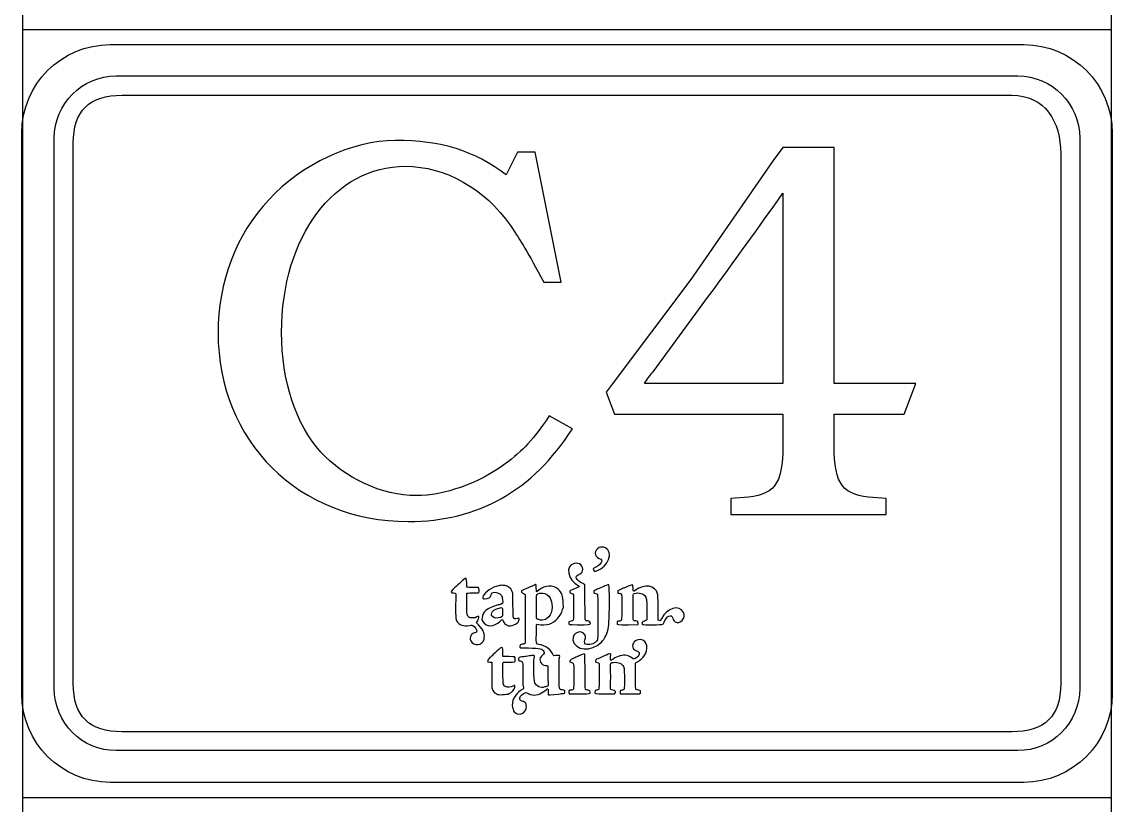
# Model space of a CAD drawing. Header units: millimetres. Extents: x 0 to 115, y 10 to 901.
# Drawn here: x -0.1 to 115.1, y 252.3 to 335 of the extents above; entities that cross this region are included whole.
import ezdxf

# ---------------------------------------------------------------- set-up
doc = ezdxf.new("R2010")
doc.units = ezdxf.units.MM
doc.layers.add('1', color=7, linetype='CONTINUOUS')

msp = doc.modelspace()

# ---------------------------------------------------------------- linework, layer by layer
at = {"layer": '1', "color": 7}
for p, q in [((0, 9.610394), (0, 900.64166)), ((114.999971, 900.64166), (114.999971, 9.610394)), ((0, 334.243198), (115.010869, 334.243198)), ((9.864019, 329.327592), (105.140122, 329.327592)), ((9.864019, 329.327592), (9.864019, 329.327592)), ((10.503252, 327.297709), (104.500888, 327.297709)), ((10.503252, 327.297709), (10.503252, 327.297709)), ((3.30588, 264.6218), (3.30588, 322.751815)), ((111.69826, 322.751815), (111.69826, 264.6218)), ((5.317772, 265.122039), (5.317772, 322.21277)), ((80.323264, 321.771798), (79.29915, 320.404784)), ((85.730642, 321.771798), (80.323264, 321.771798)), ((85.730642, 296.827941), (85.730642, 321.771798)), ((52.267554, 321.259212), (51.071637, 318.867026)), ((54.144332, 321.259212), (52.267554, 321.259212)), ((56.877301, 307.535451), (54.144332, 321.259212)), ((79.29915, 320.404784), (70.591537, 307.819438)), ((109.686369, 321.09129), (109.686369, 265.122039)), ((80.323264, 316.930982), (80.323264, 296.827941)), ((70.591537, 307.819438), (62.283267, 296.771496)), ((55.055204, 307.535451), (56.877301, 307.535451)), ((66.608676, 298.080655), (72.469725, 306.054138)), ((62.283267, 296.771496), (61.65744, 295.917068)), ((80.323264, 296.827941), (65.697803, 296.827941)), ((94.3804, 296.827941), (85.730642, 296.827941)), ((93.127686, 293.582738), (94.3804, 296.827941)), ((61.65744, 295.917068), (62.510456, 293.582738)), ((58.071806, 292.04498), (55.624587, 293.411994)), ((62.510456, 293.582738), (80.323264, 293.582738)), ((80.323264, 293.582738), (80.323264, 291.190552)), ((85.730642, 291.190552), (85.730642, 293.582738)), ((85.730642, 293.582738), (93.127686, 293.582738)), ((76.680834, 284.813036), (74.802645, 284.698736)), ((74.802645, 284.698736), (74.802645, 282.98988)), ((91.249497, 284.698736), (89.372719, 284.813036)), ((91.249497, 282.98988), (91.249497, 284.698736)), ((74.802645, 282.98988), (91.249497, 282.98988)), ((60.570179, 275.032977), (60.323587, 274.922911)), ((60.323587, 274.922911), (60.323587, 274.815314)), ((63.158156, 275.057672), (62.885459, 274.928202)), ((62.885459, 274.928202), (62.885459, 274.808258)), ((57.04099, 272.94665), (57.115426, 273.18795)), ((57.115426, 273.18795), (57.111545, 273.631391)), ((58.200218, 273.763683), (58.200218, 273.059539)), ((47.786218, 272.07035), (47.510698, 272.07035)), ((47.956962, 272.165247), (47.786218, 272.07035)), ((48.538693, 272.092222), (48.515057, 271.867503)), ((58.200218, 273.059539), (58.194573, 272.954764)), ((58.201276, 272.756503), (58.194573, 272.296128)), ((58.204098, 272.825294), (58.201276, 272.756503)), ((65.936281, 272.873625), (65.940515, 271.856566)), ((48.515057, 271.867503), (48.606073, 271.705225)), ((51.162301, 271.288947), (51.301648, 271.224036)), ((51.301648, 271.224036), (51.537304, 271.247672)), ((64.018228, 271.349625), (65.008828, 271.363383)), ((65.008828, 271.363383), (65.008828, 271.498497)), ((65.940515, 271.856566), (65.892184, 271.818114)), ((60.724695, 269.757892), (60.659784, 269.654528)), ((60.744098, 270.335389), (60.724695, 269.757892)), ((52.537782, 269.23825), (52.530726, 269.082675)), ((52.647848, 269.271411), (52.537782, 269.23825)), ((49.355726, 267.391811), (49.559632, 267.379464)), ((49.559632, 267.379464), (49.557162, 267.073606)), ((62.119226, 268.221192), (62.064192, 268.258586)), ((62.109701, 267.904397), (62.119226, 268.221192)), ((55.488062, 265.956006), (55.495118, 264.910019)), ((62.09312, 264.547364), (62.106879, 265.097344)), ((54.072718, 263.914833), (54.455834, 263.968808)), ((54.455834, 263.968808), (54.636457, 264.058414)), ((55.495118, 264.910019), (55.443965, 264.868744)), ((57.268531, 264.398845), (57.148587, 264.438708)), ((57.275234, 264.274667), (57.268531, 264.398845)), ((61.501865, 264.048536), (62.521745, 264.044656)), ((62.146742, 264.506089), (62.09312, 264.547364)), ((62.521745, 264.044656), (62.572545, 264.095456)), ((104.500888, 260.038511), (10.503252, 260.038511)), ((105.140122, 258.047434), (9.864019, 258.047434)), ((0, 253.084909), (115.010869, 253.084909))]:
    msp.add_line(p, q, dxfattribs=at)
at = {"layer": '1', "color": 1}
for p, q in [((9.224645, 332.634884), (105.779526, 332.634884)), ((9.224645, 332.634884), (9.224645, 332.634884)), ((-0.119865, 264.040422), (-0.119865, 323.283804)), ((115.124035, 323.283804), (115.124035, 264.040422)), ((105.779526, 254.691811), (9.224645, 254.691811))]:
    msp.add_line(p, q, dxfattribs=at)
for points in [[(-0.119865, 323.283804), (-0.119865, 328.46364), (4.047196, 332.634884), (9.224645, 332.634884)], [(105.779526, 332.634884), (110.956975, 332.634884), (115.124035, 328.46364), (115.124035, 323.283804)], [(9.224645, 254.691811), (4.047196, 254.691811), (-0.119865, 258.861645), (-0.119865, 264.040422)], [(115.124035, 264.040422), (115.124035, 258.861645), (110.956975, 254.691811), (105.779526, 254.691811)]]:
    msp.add_open_spline(points, degree=3, dxfattribs=at)
at = {"layer": '1', "color": 7}
for points in [[(3.30588, 322.751815), (3.30588, 326.393892), (6.231466, 329.327592), (9.864019, 329.327592)], [(105.140122, 329.327592), (108.772674, 329.327592), (111.69826, 326.393892), (111.69826, 322.751815)], [(5.317772, 322.21277), (5.317772, 325.650943), (7.005814, 327.297709), (10.503252, 327.297709)], [(104.500888, 327.297709), (107.998327, 327.297709), (109.686369, 324.529462), (109.686369, 321.09129)], [(39.348479, 322.511926), (34.795529, 322.511926), (29.446007, 320.006498), (25.974674, 316.247298)], [(51.071637, 318.867026), (47.714604, 321.430309), (44.243271, 322.511926), (39.348479, 322.511926)], [(27.340277, 302.238141), (27.340277, 312.37521), (32.917341, 319.779309), (40.430096, 319.779309)], [(40.430096, 319.779309), (44.641557, 319.779309), (48.79481, 317.443568), (51.527426, 313.514682)], [(72.469725, 306.054138), (75.144486, 309.699037), (77.762803, 313.343937), (80.323264, 316.930982)], [(25.974674, 316.247298), (22.503341, 312.545954), (20.625152, 307.535451), (20.625152, 302.181696)], [(51.527426, 313.514682), (52.607984, 311.920479), (53.348112, 310.72421), (55.055204, 307.535451)], [(20.625152, 302.181696), (20.625152, 290.73441), (29.162021, 282.249752), (40.714082, 282.249752)], [(31.494941, 289.595996), (28.82018, 292.557566), (27.340277, 297.056893), (27.340277, 302.238141)], [(65.697803, 296.827941), (65.98179, 297.284082), (66.267187, 297.682368), (66.608676, 298.080655)], [(55.624587, 293.411994), (53.974998, 290.96301), (52.836584, 289.710649), (50.958396, 288.343635)], [(40.714082, 282.249752), (48.11289, 282.249752), (53.860698, 285.494955), (58.071806, 292.04498)], [(80.323264, 291.190552), (80.38112, 286.407238), (79.697436, 285.211322), (76.680834, 284.813036)], [(89.372719, 284.813036), (86.356117, 285.211322), (85.672786, 286.407238), (85.730642, 291.190552)], [(41.56851, 284.98378), (37.982877, 284.98378), (33.942513, 286.861969), (31.494941, 289.595996)], [(50.958396, 288.343635), (48.22719, 286.292938), (44.527257, 284.98378), (41.56851, 284.98378)], [(60.896851, 279.503377), (60.332054, 279.222213), (60.329231, 278.588272), (60.894029, 278.354027)], [(60.65167, 277.042047), (61.861345, 277.454091), (62.45119, 279.039122), (61.556898, 279.477272)], [(61.556898, 279.477272), (61.386154, 279.561233), (61.038667, 279.576402), (60.898262, 279.503377)], [(58.252429, 277.833327), (57.28229, 277.61143), (57.583915, 276.047214), (58.707159, 275.47395)], [(59.155187, 277.051925), (59.297004, 277.538405), (58.810523, 277.959975), (58.251018, 277.833327)], [(61.124392, 277.923991), (61.02244, 277.710561), (60.612865, 277.407525), (60.323587, 277.331677)], [(60.894029, 278.354027), (61.183659, 278.235494), (61.228815, 278.1473), (61.124392, 277.923991)], [(59.093098, 275.744177), (58.48244, 276.036277), (58.282768, 276.482541), (58.693401, 276.635647)], [(58.693401, 276.635647), (58.982679, 276.744655), (59.094509, 276.845197), (59.155187, 277.051925)], [(60.323587, 277.331677), (60.265731, 277.316508), (60.26432, 277.208911), (60.323587, 277.080852)], [(60.323587, 277.080852), (60.37474, 276.967611), (60.416015, 276.962319), (60.65167, 277.042047)], [(46.586068, 276.118827), (46.320073, 275.883172), (45.555251, 275.179027), (45.429662, 275.057672)], [(46.898629, 275.724775), (46.897571, 276.296627), (46.852062, 276.354483), (46.584657, 276.120239)], [(46.922265, 275.309908), (46.907096, 275.319786), (46.898629, 275.460191), (46.898629, 275.724775)], [(50.294115, 275.465836), (49.951215, 275.402336), (49.579035, 275.242527), (49.279879, 275.031566)], [(50.480382, 275.508522), (50.468034, 275.504289), (50.383721, 275.483475), (50.294115, 275.465836)], [(50.950282, 275.481005), (50.795765, 275.5057), (50.507898, 275.52228), (50.480382, 275.508522)], [(51.672418, 274.939139), (51.549651, 275.207955), (51.246615, 275.436908), (50.950282, 275.481005)], [(54.058959, 275.53745), (53.947482, 275.479594), (52.824237, 274.990291), (52.740276, 274.965597)], [(54.257573, 275.209366), (54.256162, 275.625644), (54.249107, 275.637991), (54.06037, 275.53745)], [(56.578145, 275.089422), (56.059915, 275.5692), (55.162801, 275.531805), (54.533093, 274.999816)], [(58.707159, 275.47395), (58.864145, 275.392811), (58.829926, 275.369175), (58.122959, 275.078486)], [(59.375673, 275.584369), (59.365795, 275.603419), (59.239148, 275.673975), (59.093098, 275.744177)], [(59.40319, 273.733697), (59.396134, 274.732764), (59.383787, 275.566377), (59.375673, 275.584369)], [(61.626042, 275.489119), (61.506098, 275.435497), (61.274323, 275.337425), (61.111692, 275.270044)], [(61.970354, 274.873169), (61.950951, 275.693025), (61.97882, 275.640814), (61.626042, 275.489119)], [(64.482484, 275.199841), (64.465903, 275.661275), (64.503298, 275.644694), (63.969898, 275.409391)], [(67.081398, 274.608586), (66.825281, 275.508522), (65.692512, 275.698669), (64.736131, 275.005461)], [(45.429662, 275.057672), (45.180249, 274.815314), (45.206707, 274.707716), (45.509743, 274.707716)], [(45.509743, 274.707716), (45.789496, 274.707716), (45.786674, 274.714772), (45.735874, 273.864578)], [(46.934612, 272.462991), (46.897571, 272.611864), (46.884871, 274.608586), (46.922265, 274.667853)], [(47.551973, 275.286625), (47.22001, 275.290858), (46.936023, 275.303205), (46.922265, 275.309908)], [(46.922265, 274.667853), (46.937435, 274.691136), (47.062671, 274.699603), (47.549151, 274.704894)], [(47.549151, 274.704894), (47.962607, 274.710539), (48.167923, 274.721475), (48.188737, 274.738055)], [(48.174979, 275.259108), (48.165101, 275.267222), (47.885348, 275.279569), (47.551973, 275.286625)], [(48.188737, 274.738055), (48.221546, 274.765572), (48.209198, 275.227358), (48.174979, 275.259108)], [(49.279879, 275.031566), (48.669573, 274.604353), (48.392643, 274.073775), (48.77964, 274.073775)], [(48.77964, 274.073775), (49.177926, 274.073775), (49.452387, 274.233583), (49.475671, 274.480528)], [(49.475671, 274.480528), (49.497896, 274.707716), (49.58609, 274.77545), (49.860198, 274.77545)], [(49.860198, 274.77545), (50.292704, 274.77545), (50.643012, 274.538383), (50.644423, 274.246283)], [(51.793421, 273.417961), (51.790951, 274.69678), (51.793421, 274.672086), (51.672418, 274.939139)], [(52.740276, 274.965597), (52.628798, 274.928202), (52.708526, 274.66503), (52.829882, 274.66503)], [(52.829882, 274.66503), (52.908551, 274.66503), (53.036609, 274.594828), (53.075062, 274.531328)], [(53.075062, 274.531328), (53.094465, 274.499578), (53.101168, 269.661583), (53.082118, 269.487664)], [(54.279445, 274.871758), (54.267098, 274.904919), (54.257573, 275.056614), (54.257573, 275.209366)], [(54.26992, 273.262386), (54.267098, 274.6167), (54.257573, 274.520391), (54.420204, 274.605764)], [(54.533093, 274.999816), (54.294615, 274.798733), (54.305904, 274.804378), (54.279445, 274.871758)], [(54.420204, 274.605764), (54.621287, 274.710539), (54.913387, 274.725708), (55.150454, 274.643158)], [(55.150454, 274.643158), (55.442554, 274.541205), (55.759701, 274.219825), (55.80909, 273.973233)], [(57.111545, 273.631391), (57.10449, 274.342591), (56.959851, 274.735233), (56.578145, 275.089422)], [(58.122959, 275.078486), (57.836151, 274.961364), (57.804401, 274.935258), (57.805812, 274.818136)], [(57.805812, 274.818136), (57.805812, 274.704894), (57.826626, 274.687255), (57.990668, 274.64845)], [(57.990668, 274.64845), (58.204098, 274.600472), (58.200218, 274.622344), (58.200218, 273.763683)], [(60.323587, 274.815314), (60.323587, 274.692547), (60.330642, 274.687255), (60.557831, 274.643158)], [(60.557831, 274.643158), (60.633679, 274.627989), (60.708115, 274.600472), (60.723284, 274.58248)], [(61.111692, 275.270044), (60.949415, 275.199841), (60.705292, 275.096477), (60.570179, 275.032977)], [(60.723284, 274.58248), (60.757856, 274.541205), (60.773026, 271.239205), (60.744098, 270.335389)], [(61.986934, 274.184194), (61.986934, 274.202186), (61.97882, 274.512278), (61.970354, 274.873169)], [(62.885459, 274.808258), (62.885459, 274.674555), (62.867467, 274.688666), (63.092187, 274.651272)], [(63.092187, 274.651272), (63.298915, 274.615641), (63.290448, 274.6802), (63.290448, 273.230636)], [(63.50282, 275.212189), (63.464015, 275.199841), (63.30844, 275.129639), (63.158156, 275.057672)], [(63.969898, 275.409391), (63.752234, 275.314141), (63.542684, 275.225947), (63.50282, 275.212189)], [(64.481073, 273.185128), (64.481073, 274.315075), (64.486717, 274.524625), (64.514234, 274.5659)], [(64.736131, 275.005461), (64.485306, 274.823428), (64.496242, 274.815314), (64.482484, 275.199841)], [(64.514234, 274.5659), (64.580203, 274.666441), (64.982723, 274.735233), (65.181337, 274.6802)], [(65.181337, 274.6802), (65.250128, 274.662208), (65.363017, 274.634691), (65.434631, 274.620933)], [(65.434631, 274.620933), (65.666406, 274.574014), (65.849498, 274.342591), (65.910176, 274.015919)], [(67.133962, 273.165725), (67.120203, 274.302728), (67.113148, 274.497108), (67.081398, 274.608586)], [(45.735874, 273.864578), (45.692835, 273.165725), (45.745399, 271.882672), (45.821246, 271.75038)], [(50.129015, 273.405614), (48.927101, 272.993569), (48.606073, 272.728986), (48.538693, 272.092222)], [(50.338212, 273.460647), (50.28459, 273.451122), (50.189693, 273.426075), (50.129015, 273.405614)], [(50.667707, 274.04908), (50.751668, 273.615164), (50.702279, 273.526969), (50.338212, 273.460647)], [(50.425348, 273.123039), (50.568576, 273.179483), (50.649715, 273.157611), (50.67194, 273.055658)], [(50.644423, 274.246283), (50.644423, 274.203597), (50.653948, 274.113991), (50.667707, 274.04908)], [(52.262262, 272.002616), (51.800476, 271.889728), (51.796243, 271.903486), (51.793421, 273.417961)], [(54.464301, 271.904897), (54.258984, 271.947583), (54.271332, 271.859389), (54.26992, 273.262386)], [(55.80909, 273.973233), (55.821437, 273.913966), (55.847895, 273.821891), (55.866945, 273.767916)], [(55.866945, 273.767916), (55.949848, 273.550253), (55.929034, 272.908197), (55.832726, 272.613275)], [(59.671654, 271.751791), (59.396134, 271.760258), (59.416948, 271.607153), (59.40319, 273.733697)], [(61.900151, 271.155244), (61.938604, 271.383844), (62.004926, 273.710061), (61.986934, 274.184194)], [(63.290448, 273.230636), (63.290448, 271.696758), (63.296092, 271.73133), (63.002581, 271.729919)], [(64.762237, 271.743678), (64.446853, 271.801533), (64.478251, 271.63608), (64.481073, 273.185128)], [(65.910176, 274.015919), (65.923934, 273.939014), (65.93487, 273.488164), (65.936281, 272.873625)], [(67.151953, 271.84563), (67.150542, 271.849864), (67.142076, 272.442178), (67.133962, 273.165725)], [(69.814014, 272.650316), (69.384331, 273.508978), (68.057181, 273.128683), (67.479684, 271.982155)], [(47.510698, 272.07035), (47.127582, 272.07035), (47.015751, 272.144786), (46.934612, 272.462991)], [(48.19544, 272.194175), (48.176037, 272.2672), (48.132293, 272.260497), (47.956962, 272.165247)], [(48.042687, 271.734153), (48.100543, 271.808236), (48.21061, 272.136319), (48.19544, 272.194175)], [(49.767771, 272.113036), (49.279879, 272.359628), (49.519768, 272.879269), (50.203451, 273.055658)], [(50.648304, 272.206522), (50.521657, 272.052358), (49.996723, 271.997325), (49.767771, 272.113036)], [(50.203451, 273.055658), (50.283179, 273.076119), (50.382309, 273.106458), (50.425348, 273.123039)], [(50.441576, 271.739444), (50.696634, 271.980744), (50.688521, 271.982155), (50.805643, 271.659716)], [(50.67194, 273.055658), (50.700868, 272.917722), (50.682876, 272.246739), (50.648304, 272.206522)], [(52.45629, 271.913011), (52.470048, 272.0386), (52.448176, 272.048125), (52.262262, 272.002616)], [(55.832726, 272.613275), (55.741709, 272.340225), (55.47007, 272.012494), (55.245704, 271.907719)], [(55.614709, 271.419828), (56.313562, 271.669241), (56.816623, 272.206522), (57.04099, 272.94665)], [(58.194573, 272.296128), (58.187518, 271.761669), (58.198806, 271.789186), (57.94657, 271.736622)], [(58.194573, 272.954764), (58.195984, 272.89973), (58.194573, 272.890205), (58.204098, 272.825294)], [(67.479684, 271.982155), (67.359739, 271.743678), (67.278601, 271.710516), (67.151953, 271.84563)], [(67.756614, 271.6195), (68.068117, 272.31553), (68.495331, 272.513791), (68.680187, 272.046714)], [(68.680187, 272.046714), (68.761326, 271.838575), (68.830117, 271.742266), (68.94477, 271.665008)], [(68.94477, 271.665008), (69.458767, 271.324578), (70.108937, 272.061883), (69.814014, 272.650316)], [(45.821246, 271.75038), (46.067837, 271.319286), (46.603707, 271.135842), (47.182615, 271.28048)], [(47.182615, 271.28048), (47.437673, 271.345392), (47.491296, 271.333044), (47.685676, 271.173236)], [(47.685676, 271.173236), (48.016229, 270.904419), (48.063148, 270.478617), (47.762935, 270.478617)], [(48.132293, 271.349625), (47.904751, 271.578225), (47.907573, 271.564466), (48.042687, 271.734153)], [(48.694268, 270.562578), (48.694268, 270.678289), (48.421571, 271.061405), (48.132293, 271.349625)], [(48.606073, 271.705225), (48.961673, 271.065639), (49.744487, 271.080808), (50.441576, 271.739444)], [(50.805643, 271.659716), (50.862087, 271.508022), (50.997201, 271.367264), (51.162301, 271.288947)], [(51.537304, 271.247672), (52.055534, 271.301294), (52.416426, 271.561644), (52.45629, 271.913011)], [(54.261454, 270.480028), (54.26992, 271.518958), (54.25334, 271.448755), (54.480882, 271.382433)], [(54.596593, 271.862211), (54.590948, 271.871736), (54.53027, 271.891139), (54.464301, 271.904897)], [(54.480882, 271.382433), (54.728884, 271.309408), (55.360004, 271.330222), (55.614709, 271.419828)], [(55.245704, 271.907719), (55.120115, 271.849864), (54.62552, 271.815291), (54.596593, 271.862211)], [(57.695745, 271.517547), (57.695745, 271.356328), (57.666818, 271.360561), (58.582981, 271.346803)], [(57.94657, 271.736622), (57.723262, 271.691114), (57.695745, 271.666419), (57.695745, 271.517547)], [(59.415537, 270.259542), (59.068404, 270.933347), (58.01254, 270.495197), (58.135306, 269.730375)], [(58.582981, 271.346803), (59.838518, 271.328811), (59.97222, 271.342569), (59.97222, 271.485797)], [(59.97222, 271.485797), (59.97222, 271.654072), (59.868856, 271.7465), (59.671654, 271.751791)], [(61.110634, 269.470025), (61.52797, 269.884539), (61.775973, 270.412294), (61.900151, 271.155244)], [(62.787387, 271.526014), (62.786329, 271.330222), (62.762692, 271.331633), (64.018228, 271.349625)], [(63.002581, 271.729919), (62.83854, 271.729919), (62.790209, 271.683), (62.787387, 271.526014)], [(65.008828, 271.498497), (65.008828, 271.681589), (64.99119, 271.700991), (64.762237, 271.743678)], [(65.684045, 271.740855), (65.466381, 271.690055), (65.35067, 271.485797), (65.478728, 271.381375)], [(65.478728, 271.381375), (65.557398, 271.315053), (67.58587, 271.337278), (67.646548, 271.403247)], [(65.892184, 271.818114), (65.864667, 271.795889), (65.771181, 271.761669), (65.684045, 271.740855)], [(67.646548, 271.403247), (67.661717, 271.419828), (67.711459, 271.517547), (67.756614, 271.6195)], [(47.762935, 270.478617), (47.389343, 270.478617), (47.14134, 269.989314), (47.332898, 269.636536)], [(47.332898, 269.636536), (47.65816, 269.037167), (48.558096, 269.150055), (48.730251, 269.808692)], [(48.724607, 270.471561), (48.708026, 270.49943), (48.694268, 270.539294), (48.694268, 270.562578)], [(48.730251, 269.808692), (48.79234, 270.047169), (48.790929, 270.371019), (48.724607, 270.471561)], [(54.522157, 269.267178), (54.25334, 269.296105), (54.251929, 269.300339), (54.261454, 270.480028)], [(58.135306, 269.730375), (58.315929, 268.608542), (60.085109, 268.454378), (61.110634, 269.470025)], [(59.640256, 269.263297), (59.350626, 269.297517), (59.289948, 269.424517), (59.40319, 269.757892)], [(59.40319, 269.757892), (59.481506, 269.993547), (59.48574, 270.124428), (59.415537, 270.259542)], [(65.031053, 269.763536), (64.576323, 269.677811), (64.310328, 269.2192), (64.501887, 268.845608)], [(65.783528, 268.277989), (66.198042, 269.119717), (65.798698, 269.906764), (65.031053, 269.763536)], [(50.454276, 268.857955), (50.273654, 268.709083), (50.027062, 268.487186), (49.709915, 268.189794)], [(50.731207, 268.434975), (50.733676, 268.969786), (50.682876, 269.046692), (50.452865, 268.857955)], [(52.530726, 269.082675), (52.524023, 268.885472), (52.420659, 268.904875), (53.445832, 268.892528)], [(52.865512, 269.305983), (52.806598, 269.305983), (52.707115, 269.289403), (52.647848, 269.271411)], [(53.082118, 269.487664), (53.065537, 269.338792), (53.032376, 269.311275), (52.865512, 269.305983)], [(53.445832, 268.892528), (54.698545, 268.877358), (54.876345, 268.834672), (55.054145, 268.506589)], [(56.062737, 268.10548), (55.879293, 268.673453), (55.187848, 269.194153), (54.522157, 269.267178)], [(60.659784, 269.654528), (60.495742, 269.389944), (60.037131, 269.213555), (59.640256, 269.263297)], [(64.501887, 268.845608), (64.567856, 268.714728), (64.81727, 268.552097), (64.947092, 268.552097)], [(64.947092, 268.552097), (64.989778, 268.552097), (65.131595, 268.398992), (65.146765, 268.337255)], [(49.362782, 267.872647), (49.24954, 267.790097), (49.110546, 267.603831), (49.111957, 267.53645)], [(49.111957, 267.53645), (49.111957, 267.416506), (49.133829, 267.402747), (49.355726, 267.391811)], [(49.709915, 268.189794), (49.543404, 268.032455), (49.386065, 267.889228), (49.362782, 267.872647)], [(50.753079, 265.188361), (50.729796, 265.211644), (50.717448, 267.329722), (50.740732, 267.367117)], [(50.729796, 268.024342), (50.728384, 268.042333), (50.729796, 268.228247), (50.731207, 268.434975)], [(51.344334, 267.976011), (50.802821, 267.986947), (50.731207, 267.992592), (50.729796, 268.024342)], [(50.740732, 267.367117), (50.750257, 267.383697), (50.951693, 267.3904), (51.329165, 267.391811)], [(51.329165, 267.391811), (52.055534, 267.391811), (52.010026, 267.372408), (52.01814, 267.678267)], [(52.01814, 267.678267), (52.026607, 267.986947), (52.08164, 267.962253), (51.344334, 267.976011)], [(52.377973, 267.747411), (52.369507, 267.586192), (52.394554, 267.551619), (52.543073, 267.521281)], [(52.745921, 267.940381), (52.427362, 267.904397), (52.386087, 267.883583), (52.377973, 267.747411)], [(52.543073, 267.521281), (52.850343, 267.457781), (52.832704, 267.542094), (52.831293, 266.178961)], [(53.064126, 267.983067), (52.991101, 267.971778), (52.849284, 267.952728), (52.745921, 267.940381)], [(53.655382, 268.068439), (53.443009, 268.042333), (53.240515, 268.013405), (53.064126, 267.983067)], [(53.910087, 268.104069), (53.86599, 268.097367), (53.75169, 268.080786), (53.655382, 268.068439)], [(54.027209, 267.806678), (54.104468, 268.085019), (54.085065, 268.132997), (53.910087, 268.104069)], [(54.100234, 265.223992), (53.99299, 265.518914), (53.937957, 267.481417), (54.027209, 267.806678)], [(54.655859, 267.811969), (54.537326, 267.409803), (54.908095, 267.005872), (55.365295, 267.036211)], [(54.896807, 268.115358), (54.732765, 267.954139), (54.677732, 267.883583), (54.655859, 267.811969)], [(55.054145, 268.506589), (55.136695, 268.356305), (55.131051, 268.345369), (54.896807, 268.115358)], [(56.277579, 268.079375), (56.093076, 268.067028), (56.075084, 268.068439), (56.062737, 268.10548)], [(56.718551, 267.922389), (56.773937, 268.123472), (56.791576, 268.116769), (56.277579, 268.079375)], [(56.677276, 266.295025), (56.677276, 267.672975), (56.681509, 267.784453), (56.718551, 267.922389)], [(58.220679, 267.817614), (57.747956, 267.649339), (57.632245, 267.406981), (57.99737, 267.349125)], [(58.427406, 267.913922), (58.357204, 267.876881), (58.263365, 267.832783), (58.220679, 267.817614)], [(58.587215, 267.981655), (58.569223, 267.981655), (58.497609, 267.951317), (58.427406, 267.913922)], [(58.709981, 268.024342), (58.66024, 268.001058), (58.605206, 267.981655), (58.587215, 267.981655)], [(59.040534, 268.167569), (58.908243, 268.112536), (58.75937, 268.049036), (58.709981, 268.024342)], [(59.382376, 268.195086), (59.359093, 268.281869), (59.313584, 268.2794), (59.040534, 268.166158)], [(59.409893, 266.354292), (59.404601, 267.333956), (59.391901, 268.162278), (59.382376, 268.195086)], [(60.63509, 267.697669), (60.567709, 267.697669), (60.498565, 267.603831), (60.498565, 267.510344)], [(60.498565, 267.510344), (60.498565, 267.401336), (60.564887, 267.347714), (60.695767, 267.347714)], [(61.518445, 268.080786), (61.315951, 267.981655), (60.662606, 267.697669), (60.63509, 267.697669)], [(61.692012, 268.158044), (61.681076, 268.158044), (61.603817, 268.123472), (61.518445, 268.080786)], [(61.858876, 268.225425), (61.777384, 268.188383), (61.701537, 268.158044), (61.692012, 268.158044)], [(62.064192, 268.258586), (62.010217, 268.293158), (62.002104, 268.291747), (61.858876, 268.225425)], [(62.240581, 267.628878), (62.109701, 267.515636), (62.098412, 267.539272), (62.109701, 267.904397)], [(62.148154, 267.292681), (62.41697, 267.463425), (63.134873, 267.361472), (63.334545, 267.124406)], [(62.33689, 267.697669), (62.325954, 267.697669), (62.281856, 267.667331), (62.240581, 267.628878)], [(62.44872, 267.774928), (62.397567, 267.732242), (62.346415, 267.697669), (62.33689, 267.697669)], [(63.123937, 268.071261), (62.827604, 267.992592), (62.57819, 267.883583), (62.44872, 267.774928)], [(64.399934, 267.824669), (64.051037, 268.12065), (63.624176, 268.203553), (63.123937, 268.071261)], [(64.879359, 267.884994), (64.621831, 267.686733), (64.569267, 267.681089), (64.399934, 267.824669)], [(64.748478, 266.975533), (64.727665, 267.339247), (64.712848, 267.303617), (64.940037, 267.427442)], [(65.146765, 268.337255), (65.177103, 268.214489), (65.066684, 268.028575), (64.879359, 267.884994)], [(64.940037, 267.427442), (65.317509, 267.633111), (65.609609, 267.927681), (65.783528, 268.277989)], [(49.557162, 267.073606), (49.557162, 266.903919), (49.551518, 266.316897), (49.545873, 265.766917)], [(55.365295, 267.036211), (55.489473, 267.045736), (55.481359, 267.121583), (55.488062, 265.956006)], [(56.899173, 264.484217), (56.670573, 264.49092), (56.677276, 264.435886), (56.677276, 266.295025)], [(57.99737, 267.349125), (58.226323, 267.313142), (58.227734, 267.30785), (58.215387, 265.782086)], [(59.509376, 264.484217), (59.41977, 264.503267), (59.421181, 264.473281), (59.409893, 266.354292)], [(60.695767, 267.347714), (60.776906, 267.347714), (60.881681, 267.296561), (60.901084, 267.247172)], [(60.901084, 267.247172), (60.921545, 267.193197), (60.892617, 264.610864), (60.870745, 264.553008)], [(62.110759, 266.531739), (62.101234, 267.258108), (62.101234, 267.262342), (62.148154, 267.292681)], [(62.106879, 265.097344), (62.123459, 265.794786), (62.123459, 265.678722), (62.110759, 266.531739)], [(63.334545, 267.124406), (63.55362, 266.861233), (63.562087, 266.8062), (63.563498, 265.604639)], [(64.754123, 265.680133), (64.760826, 266.230114), (64.758003, 266.812903), (64.748478, 266.975533)], [(10.503252, 260.038511), (7.005814, 260.038511), (5.317772, 261.683867), (5.317772, 265.122039)], [(49.545873, 265.766917), (49.539171, 264.887794), (49.541993, 264.759736), (49.57339, 264.672953)], [(50.775304, 265.098756), (50.775304, 265.137208), (50.764015, 265.178836), (50.753079, 265.188361)], [(50.988734, 264.824647), (50.888193, 264.857456), (50.775304, 265.003506), (50.775304, 265.098756)], [(52.831293, 266.178961), (52.829882, 265.217289), (52.835526, 265.003506), (52.864454, 264.847931)], [(55.149043, 264.769261), (54.760634, 264.623211), (54.235348, 264.849342), (54.100234, 265.223992)], [(58.215387, 265.782086), (58.204098, 264.358628), (58.226323, 264.463403), (57.925756, 264.437297)], [(63.563498, 265.604639), (63.563498, 264.396022), (63.58537, 264.479983), (63.269987, 264.435886)], [(64.955206, 264.463403), (64.727665, 264.529725), (64.740365, 264.45917), (64.754123, 265.680133)], [(109.686369, 265.122039), (109.686369, 261.683867), (107.998327, 260.038511), (104.500888, 260.038511)], [(9.864019, 258.047434), (6.231466, 258.047434), (3.30588, 260.978311), (3.30588, 264.6218)], [(49.57339, 264.672953), (49.592793, 264.619331), (49.618898, 264.535017), (49.632657, 264.487039)], [(49.632657, 264.487039), (49.661585, 264.379442), (49.842207, 264.149431), (49.931812, 264.103922)], [(49.931812, 264.103922), (49.967796, 264.085931), (50.032354, 264.048536), (50.076451, 264.02102)], [(50.076451, 264.02102), (50.239082, 263.916245), (51.126671, 263.946583), (51.405012, 264.065117)], [(51.090687, 264.779139), (51.079751, 264.788664), (51.032832, 264.810889), (50.988734, 264.824647)], [(51.771548, 264.857456), (51.571876, 264.759736), (51.163712, 264.712817), (51.090687, 264.779139)], [(51.405012, 264.065117), (51.673829, 264.180828), (51.927123, 264.488097), (51.981098, 264.765381)], [(52.849284, 264.525492), (52.162779, 264.212578), (51.695701, 263.507022), (51.720396, 262.822281)], [(51.981098, 264.765381), (52.019551, 264.966464), (52.005793, 264.972108), (51.771548, 264.857456)], [(52.529315, 263.431175), (52.448176, 263.661539), (52.617509, 263.921889), (52.964996, 264.103922)], [(52.864454, 264.847931), (52.911021, 264.592872), (52.909609, 264.553008), (52.849284, 264.525492)], [(52.964996, 264.103922), (53.171723, 264.212578), (53.192184, 264.212578), (53.398912, 264.094045)], [(53.398912, 264.094045), (53.601407, 263.978333), (53.626454, 263.912364), (54.072718, 263.914833)], [(54.636457, 264.058414), (54.881637, 264.179417), (55.118704, 264.3297), (55.300737, 264.479983)], [(55.311673, 264.813358), (55.267576, 264.805244), (55.194551, 264.785842), (55.149043, 264.769261)], [(55.300737, 264.479983), (55.497587, 264.644025), (55.506054, 264.6345), (55.506054, 264.242917)], [(55.443965, 264.868744), (55.415037, 264.845108), (55.357182, 264.820414), (55.311673, 264.813358)], [(55.506054, 264.242917), (55.506054, 264.083108), (55.515579, 263.946583), (55.526515, 263.939881)], [(55.526515, 263.939881), (55.562498, 263.917656), (56.642704, 264.017139), (56.82897, 264.059825)], [(56.82897, 264.059825), (56.878359, 264.070761), (56.977843, 264.080286), (57.050868, 264.080286)], [(57.148587, 264.438708), (57.082618, 264.460581), (56.969376, 264.481395), (56.899173, 264.484217)], [(57.050868, 264.080286), (57.242426, 264.080286), (57.283701, 264.11627), (57.275234, 264.274667)], [(57.925756, 264.437297), (57.712326, 264.419306), (57.68622, 264.388967), (57.70527, 264.18365)], [(57.70527, 264.18365), (57.724673, 263.993503), (57.702448, 264.014317), (57.870723, 264.039011)], [(57.870723, 264.039011), (57.947981, 264.049947), (58.434462, 264.058414), (58.95234, 264.057003)], [(58.95234, 264.057003), (60.017729, 264.05277), (59.950348, 264.041833), (59.950348, 264.234803)], [(59.66354, 264.441531), (59.609918, 264.458111), (59.540773, 264.477161), (59.509376, 264.484217)], [(59.815234, 264.409781), (59.784895, 264.409781), (59.717162, 264.423539), (59.66354, 264.441531)], [(59.950348, 264.234803), (59.950348, 264.350514), (59.90484, 264.409781), (59.815234, 264.409781)], [(60.432595, 264.209756), (60.432595, 264.041833), (60.351104, 264.054181), (61.501865, 264.048536)], [(60.582526, 264.431653), (60.483395, 264.431653), (60.432595, 264.357217), (60.432595, 264.209756)], [(60.870745, 264.553008), (60.849931, 264.497975), (60.692945, 264.431653), (60.582526, 264.431653)], [(62.372873, 264.434475), (62.27339, 264.451056), (62.177081, 264.481395), (62.146742, 264.506089)], [(62.572545, 264.095456), (62.715773, 264.238683), (62.625109, 264.3932), (62.372873, 264.434475)], [(63.132051, 264.367095), (63.096067, 264.292658), (63.095009, 264.059825), (63.132051, 264.061236)], [(63.269987, 264.435886), (63.183204, 264.42495), (63.154276, 264.409781), (63.132051, 264.367095)], [(63.132051, 264.061236), (63.14722, 264.061236), (63.621353, 264.057003), (64.18474, 264.048536)], [(64.18474, 264.048536), (65.346437, 264.033367), (65.272001, 264.022431), (65.272001, 264.213989)], [(65.18804, 264.411192), (65.15629, 264.411192), (65.051515, 264.434475), (64.955206, 264.463403)], [(65.272001, 264.213989), (65.272001, 264.378031), (65.258242, 264.409781), (65.18804, 264.411192)], [(111.69826, 264.6218), (111.69826, 260.978311), (108.772674, 258.047434), (105.140122, 258.047434)], [(51.720396, 262.822281), (51.720396, 262.822281), (51.674887, 262.736908), (51.728862, 262.623667)], [(52.864454, 263.249495), (52.770615, 263.249495), (52.550129, 263.368028), (52.529315, 263.431175)], [(53.156554, 263.03042), (53.114926, 263.088275), (52.900084, 263.249495), (52.864454, 263.249495)], [(53.211587, 262.638836), (53.23099, 262.6914), (53.188304, 262.984911), (53.156554, 263.03042)], [(51.728862, 262.623667), (51.781073, 262.510778), (51.796243, 262.279356), (51.931357, 262.158)], [(51.931357, 262.158), (52.066471, 262.035233), (52.029076, 261.91282), (52.540604, 261.892006)], [(52.540604, 261.892006), (53.051779, 261.872603), (53.204532, 262.619786), (53.211587, 262.638836)]]:
    msp.add_open_spline(points, degree=3, dxfattribs=at)

doc.saveas('drawing.dxf')
